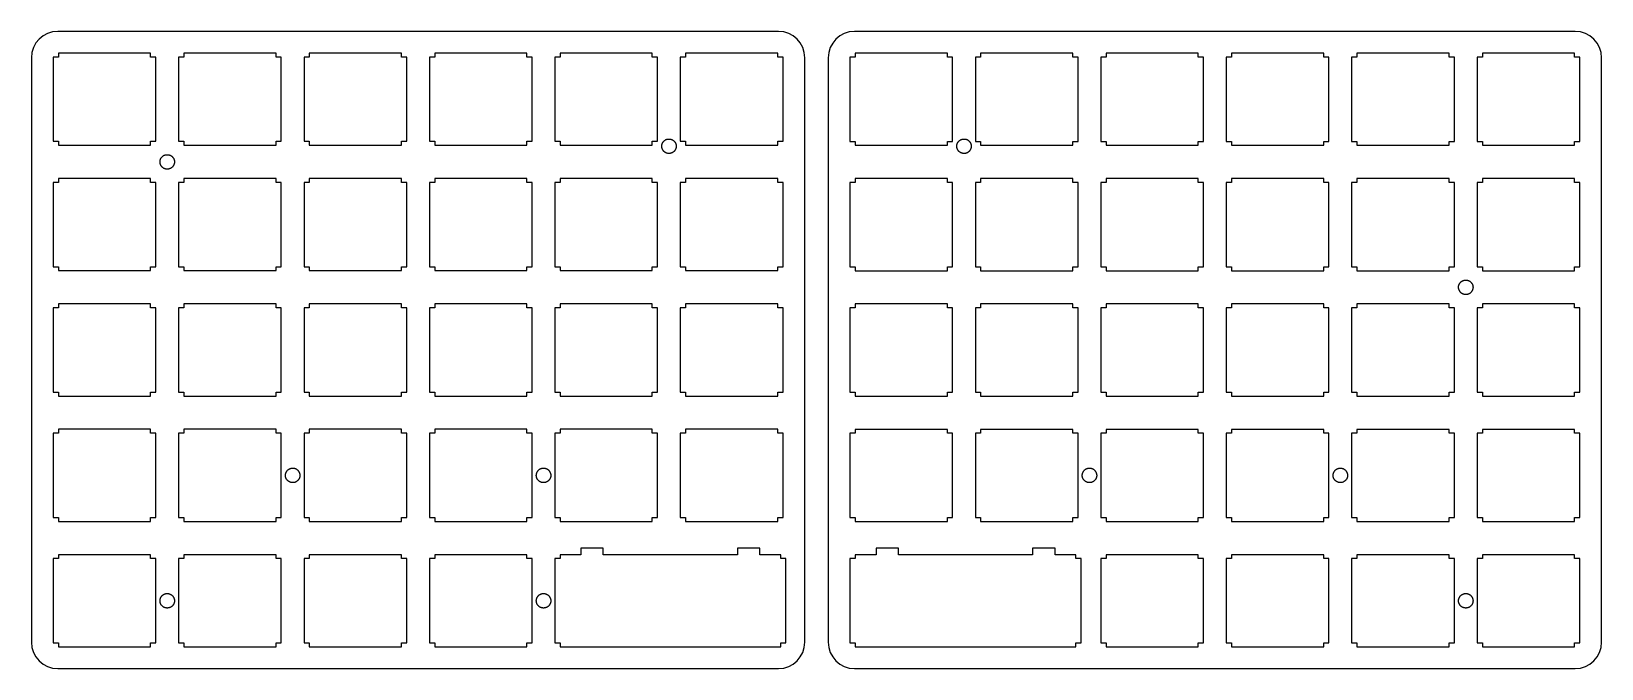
# Model space of a CAD drawing. Header units: millimetres. Extents: x -120 to 119, y 5 to 102.
import ezdxf

# ---------------------------------------------------------------- set-up
doc = ezdxf.new("R2010")
doc.units = ezdxf.units.MM
doc.layers.add('2D$cut THT', color=5, linetype='Continuous', true_color=0x0000ff)

# ---------------------------------------------------------------- blocks, each defined once
blk = doc.blocks.new('d_cut_switchHole_1u_viterbi')
at = {"layer": '2D$cut THT'}
blk.add_lwpolyline([(7, -7), (7, -6.4), (7.8, -6.4), (7.8, 6.4), (7, 6.4), (7, 7), (-7, 7), (-7, 6.4), (-7.8, 6.4), (-7.8, -6.4), (-7, -6.4), (-7, -7)], close=True, dxfattribs=at)
blk = doc.blocks.new('screw hole M2 2.3mm')
at = {"layer": '2D$cut THT'}
blk.add_rational_spline([(1.1, 0), (1.1, 1.1), (0, 1.1), (-1.1, 1.1), (-1.1, 0), (-1.1, -1.1), (0, -1.1), (1.1, -1.1), (1.1, 0)], [1, 0.707106781187, 1, 0.707106781187, 1, 0.707106781187, 1, 0.707106781187, 1], degree=2, knots=[0, 0, 0, 1.806416, 1.806416, 3.612832, 3.612832, 5.419247, 5.419247, 7.225663, 7.225663, 7.225663], dxfattribs=at)

msp = doc.modelspace()

# ---------------------------------------------------------------- linework, layer by layer
at = {"layer": '2D$cut THT'}
for points in [[(-6.24, 101.64), (-115.69, 101.64)], [(114.78, 101.63), (5.32, 101.63)], [(-119.69, 97.64), (-119.69, 8.84)], [(-2.24, 8.84), (-2.24, 97.64)], [(1.32, 97.63), (1.32, 8.84)], [(118.78, 8.84), (118.78, 97.63)], [(-115.69, 4.84), (-6.24, 4.84)], [(5.32, 4.84), (114.78, 4.84)]]:
    msp.add_lwpolyline(points, dxfattribs=at)
for points in [[(-5.89, 22.14), (-9.04, 22.14), (-9.04, 23.14), (-12.44, 23.14), (-12.44, 22.14), (-32.84, 22.14), (-32.84, 23.14), (-36.24, 23.14), (-36.24, 22.14), (-39.39, 22.14), (-39.39, 21.54), (-40.19, 21.54), (-40.19, 8.74), (-39.39, 8.74), (-39.39, 8.14), (-5.89, 8.14), (-5.89, 8.74), (-5.09, 8.74), (-5.09, 21.54), (-5.89, 21.54)], [(38.92, 22.14), (35.77, 22.14), (35.77, 23.14), (32.37, 23.14), (32.37, 22.14), (11.98, 22.14), (11.98, 23.14), (8.58, 23.14), (8.58, 22.14), (5.42, 22.14), (5.42, 21.54), (4.62, 21.54), (4.62, 8.74), (5.42, 8.74), (5.42, 8.14), (38.92, 8.14), (38.92, 8.74), (39.72, 8.74), (39.72, 21.54), (38.92, 21.54)]]:
    msp.add_lwpolyline(points, close=True, dxfattribs=at)
for centre, start, end in [((-115.69, 97.64), 90, 180), ((-6.24, 97.64), 0, 90), ((5.32, 97.63), 90, 180), ((114.78, 97.63), 0, 90), ((-115.69, 8.84), 180, 270), ((-6.24, 8.84), 270, 0), ((5.32, 8.84), 180, 270), ((114.78, 8.84), 270, 0)]:
    msp.add_arc(centre, 4, start, end, dxfattribs=at)

# ---------------------------------------------------------------- block references
for name, p in [('d_cut_switchHole_1u_viterbi', (-108.59, 91.34)), ('d_cut_switchHole_1u_viterbi', (-89.54, 91.34)), ('d_cut_switchHole_1u_viterbi', (-70.49, 91.34)), ('d_cut_switchHole_1u_viterbi', (-51.44, 91.34)), ('d_cut_switchHole_1u_viterbi', (-32.39, 91.34)), ('d_cut_switchHole_1u_viterbi', (-13.34, 91.34)), ('d_cut_switchHole_1u_viterbi', (12.42, 91.33)), ('d_cut_switchHole_1u_viterbi', (31.47, 91.33)), ('d_cut_switchHole_1u_viterbi', (50.52, 91.33)), ('d_cut_switchHole_1u_viterbi', (69.57, 91.33)), ('d_cut_switchHole_1u_viterbi', (88.62, 91.33)), ('d_cut_switchHole_1u_viterbi', (107.67, 91.33)), ('screw hole M2 2.3mm', (-22.86, 84.19)), ('screw hole M2 2.3mm', (21.95, 84.19)), ('screw hole M2 2.3mm', (-99.06, 81.81)), ('d_cut_switchHole_1u_viterbi', (-108.59, 72.29)), ('d_cut_switchHole_1u_viterbi', (-89.54, 72.29)), ('d_cut_switchHole_1u_viterbi', (-70.49, 72.29)), ('d_cut_switchHole_1u_viterbi', (-51.44, 72.29)), ('d_cut_switchHole_1u_viterbi', (-32.39, 72.29)), ('d_cut_switchHole_1u_viterbi', (-13.34, 72.29)), ('d_cut_switchHole_1u_viterbi', (12.42, 72.28)), ('d_cut_switchHole_1u_viterbi', (31.47, 72.28)), ('d_cut_switchHole_1u_viterbi', (50.52, 72.28)), ('d_cut_switchHole_1u_viterbi', (69.57, 72.28)), ('d_cut_switchHole_1u_viterbi', (88.62, 72.28)), ('d_cut_switchHole_1u_viterbi', (107.67, 72.28)), ('screw hole M2 2.3mm', (98.15, 62.76)), ('d_cut_switchHole_1u_viterbi', (-108.59, 53.24)), ('d_cut_switchHole_1u_viterbi', (-89.54, 53.24)), ('d_cut_switchHole_1u_viterbi', (-70.49, 53.24)), ('d_cut_switchHole_1u_viterbi', (-51.44, 53.24)), ('d_cut_switchHole_1u_viterbi', (-32.39, 53.24)), ('d_cut_switchHole_1u_viterbi', (-13.34, 53.24)), ('d_cut_switchHole_1u_viterbi', (12.42, 53.23)), ('d_cut_switchHole_1u_viterbi', (31.47, 53.23)), ('d_cut_switchHole_1u_viterbi', (50.52, 53.23)), ('d_cut_switchHole_1u_viterbi', (69.57, 53.23)), ('d_cut_switchHole_1u_viterbi', (88.62, 53.23)), ('d_cut_switchHole_1u_viterbi', (107.67, 53.23)), ('d_cut_switchHole_1u_viterbi', (-108.59, 34.19)), ('d_cut_switchHole_1u_viterbi', (-89.54, 34.19)), ('d_cut_switchHole_1u_viterbi', (-70.49, 34.19)), ('d_cut_switchHole_1u_viterbi', (-51.44, 34.19)), ('d_cut_switchHole_1u_viterbi', (-32.39, 34.19)), ('d_cut_switchHole_1u_viterbi', (-13.34, 34.19)), ('d_cut_switchHole_1u_viterbi', (12.42, 34.18)), ('d_cut_switchHole_1u_viterbi', (31.47, 34.18)), ('d_cut_switchHole_1u_viterbi', (50.52, 34.18)), ('d_cut_switchHole_1u_viterbi', (69.57, 34.18)), ('d_cut_switchHole_1u_viterbi', (88.62, 34.18)), ('d_cut_switchHole_1u_viterbi', (107.67, 34.18)), ('screw hole M2 2.3mm', (-80.01, 34.19)), ('screw hole M2 2.3mm', (-41.91, 34.19)), ('screw hole M2 2.3mm', (41, 34.19)), ('screw hole M2 2.3mm', (79.1, 34.19)), ('d_cut_switchHole_1u_viterbi', (-108.59, 15.14)), ('d_cut_switchHole_1u_viterbi', (-89.54, 15.14)), ('d_cut_switchHole_1u_viterbi', (-70.49, 15.14)), ('d_cut_switchHole_1u_viterbi', (-51.44, 15.14)), ('d_cut_switchHole_1u_viterbi', (50.52, 15.14)), ('d_cut_switchHole_1u_viterbi', (69.57, 15.14)), ('d_cut_switchHole_1u_viterbi', (88.62, 15.14)), ('d_cut_switchHole_1u_viterbi', (107.67, 15.14)), ('screw hole M2 2.3mm', (-99.06, 15.14)), ('screw hole M2 2.3mm', (-41.91, 15.14)), ('screw hole M2 2.3mm', (98.15, 15.14))]:
    msp.add_blockref(name, p, dxfattribs=at)

doc.saveas('drawing.dxf')
